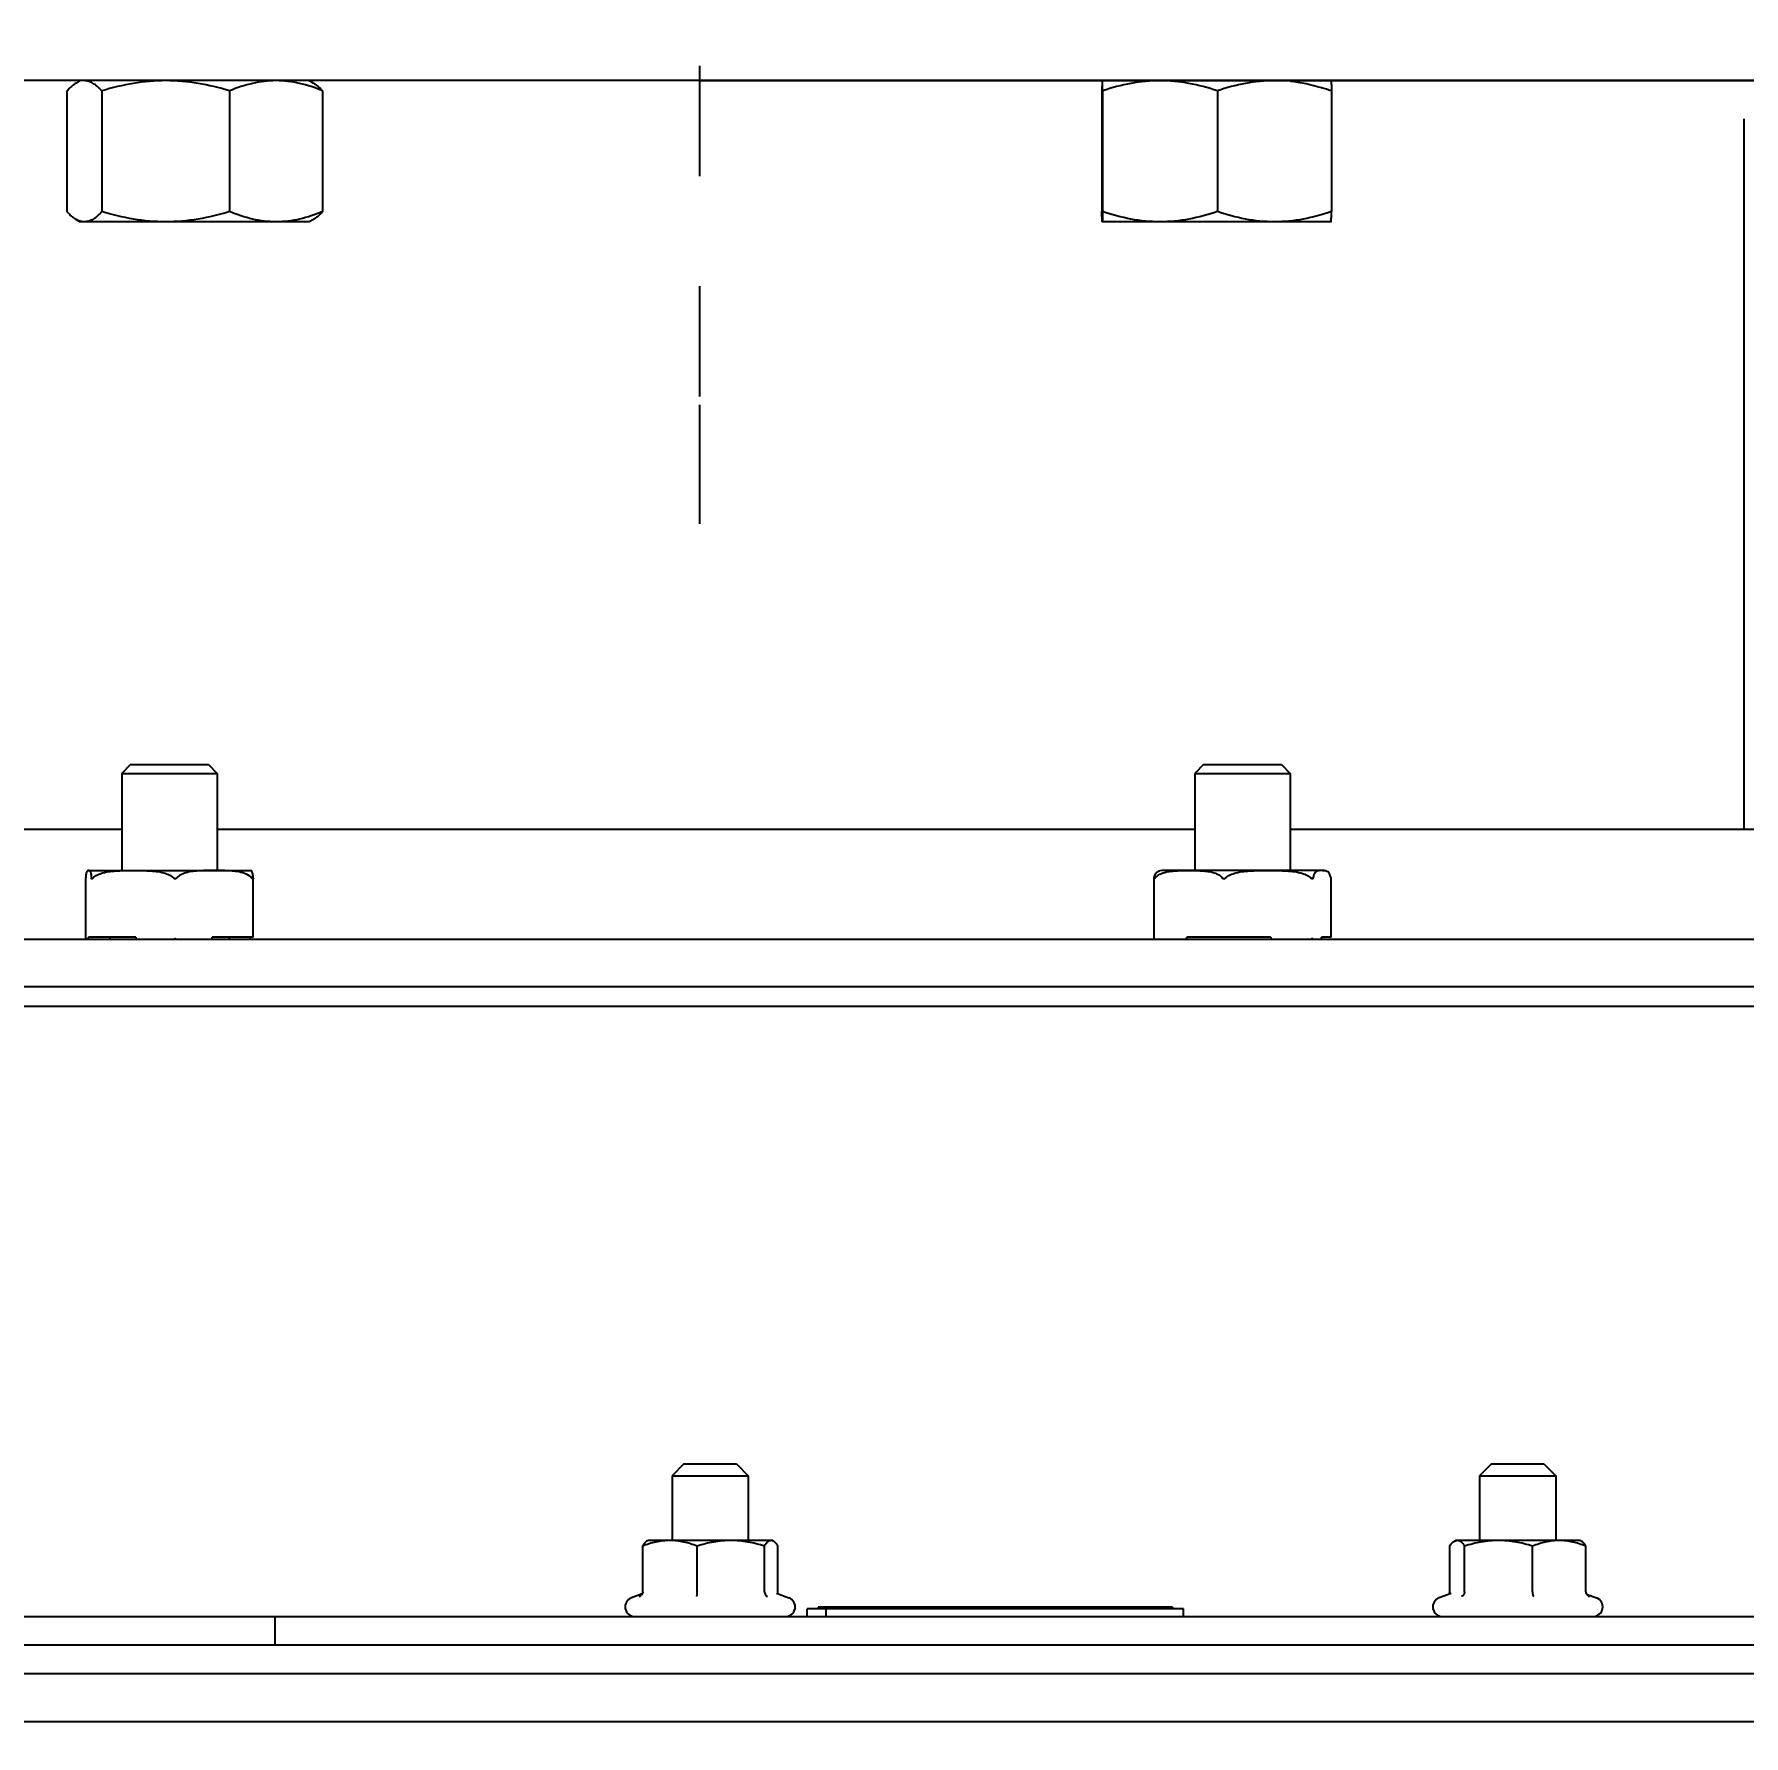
# Model space of a CAD drawing. Header units: millimetres. Extents: x 233 to 4124, y -943 to 2529.
# Drawn here: x 702 to 881.3, y -515.7 to -337.4 of the extents above; entities that cross this region are included whole.
import ezdxf

# ---------------------------------------------------------------- set-up
doc = ezdxf.new("R2010")
doc.units = ezdxf.units.MM
doc.header["$LTSCALE"] = 115.5
doc.header["$PDMODE"] = 3
doc.header["$PDSIZE"] = 8
doc.linetypes.add('DASHED', pattern=[0.2, 0.1, -0.1])
doc.layers.get('0').update_dxf_attribs({"linetype": 'CONTINUOUS'})
doc.layers.get('Defpoints').update_dxf_attribs({"linetype": 'CONTINUOUS'})
doc.layers.add('00_BUW_DATUM', color=7, linetype='CONTINUOUS')
doc.styles.get("Standard").update_dxf_attribs({"font": 'calibri.ttf'})
doc.dimstyles.new('DIMSTYLE_1', dxfattribs={"dimtxt": 17.5, "dimasz": 17.5, "dimexe": 1.5, "dimexo": 1, "dimgap": 0.875, "dimtad": 1, "dimdec": 0, "dimdsep": 46, "dimtxsty": 'Standard', "dimblk": '_FILLED', "dimblk1": '_FILLED', "dimblk2": '_FILLED', "dimcen": 0.09, "dimazin": 2, "dimtp": 0.01, "dimtm": 0.01, "dimtfac": 1, "dimtdec": 0, "dimtofl": 0, "dimtmove": 0, "dimatfit": 3, "dimldrblk": '_FILLED', "dimfxl": 1, "dimtolj": 1, "dimarcsym": 0})
doc.dimstyles.new('DIMSTYLE_3', dxfattribs={"dimtxt": 17.5, "dimasz": 17.5, "dimexe": 1.5, "dimexo": 1, "dimgap": 0.875, "dimtad": 1, "dimdsep": 46, "dimtxsty": 'Standard', "dimblk": '_FILLED', "dimblk1": '_FILLED', "dimblk2": '_FILLED', "dimcen": 0.09, "dimazin": 2, "dimtp": 0.01, "dimtm": 0.01, "dimtfac": 1, "dimtofl": 0, "dimtmove": 0, "dimatfit": 3, "dimldrblk": '_FILLED', "dimfxl": 1, "dimtolj": 1, "dimarcsym": 0})

# ---------------------------------------------------------------- blocks, each defined once
blk = doc.blocks.new('_FILLED')
at = {"color": 0, "linetype": 'ByBlock'}
blk.add_solid([(0, 0), (-1, 0.214), (-1, -0.214)], dxfattribs=at)
blk = doc.blocks.new('*D215')
at = {"color": 0, "linetype": 'Continuous', "lineweight": -2}
for p, q in [((937.78, -337.42), (1058.9, -337.42)), ((1057.4, -354.92), (1057.4, -732.72)), ((802.3, -750.22), (1058.9, -750.22))]:
    blk.add_line(p, q, dxfattribs=at)
at = {"layer": 'Defpoints', "color": 0}
for p in [(936.78, -337.42), (801.3, -750.22), (1057.4, -750.22)]:
    blk.add_point(p, dxfattribs=at)
at = {"color": 0, "linetype": 'ByBlock', "lineweight": -2, "xscale": 17.5, "yscale": 17.5, "zscale": 17.5}
for p, rotation in [((1057.4, -337.42), 90), ((1057.4, -750.22), 270)]:
    blk.add_blockref('_FILLED', p, dxfattribs=dict(at, rotation=rotation))
at = {"color": 0, "insert": (1033.19, -591.59), "char_height": 17.5, "attachment_point": 2, "rotation": 90, "line_spacing_factor": 0.9}
blk.add_mtext('\\A1;412', dxfattribs=at)
blk = doc.blocks.new('*D216')
at = {"color": 0, "linetype": 'Continuous', "lineweight": -2}
for p, q in [((631.78, -361.84), (631.78, -151.36)), ((911.78, -312.22), (911.78, -151.36)), ((894.28, -152.86), (649.28, -152.86))]:
    blk.add_line(p, q, dxfattribs=at)
at = {"layer": 'Defpoints', "color": 0}
for p in [(631.78, -152.86), (911.78, -313.22), (631.78, -362.84)]:
    blk.add_point(p, dxfattribs=at)
at = {"color": 0, "linetype": 'ByBlock', "lineweight": -2, "xscale": 17.5, "yscale": 17.5, "zscale": 17.5, "rotation": 180}
blk.add_blockref('_FILLED', (631.78, -152.86), dxfattribs=at)
at = {"color": 0, "linetype": 'ByBlock', "lineweight": -2, "xscale": 17.5, "yscale": 17.5, "zscale": 17.5}
blk.add_blockref('_FILLED', (911.78, -152.86), dxfattribs=at)
at = {"color": 0, "insert": (783.8, -128.65), "char_height": 17.5, "attachment_point": 2, "line_spacing_factor": 0.9}
blk.add_mtext('\\A1;%%c280', dxfattribs=at)

msp = doc.modelspace()

# ---------------------------------------------------------------- linework, layer by layer
at = {"linetype": 'DASHED'}
msp.add_line((771.78111, -317.57651), (771.78111, -376.22145), dxfattribs=at)
at = {"linetype": 'Continuous'}
for p, q in [((931.78111, -342.2218), (611.78111, -342.2218)), ((881.28111, -346.2218), (881.28111, -420.68545)), ((771.78111, -376.22145), (771.78111, -388.67894)), ((712.13494, -413.9218), (711.21494, -414.8418)), ((712.13494, -413.9218), (720.29494, -413.9218)), ((720.29494, -413.9218), (721.21494, -414.8418)), ((824.64243, -413.9218), (823.72243, -414.8418)), ((824.64243, -413.9218), (832.80243, -413.9218)), ((832.80243, -413.9218), (833.72243, -414.8418)), ((711.21494, -414.8418), (721.21494, -414.8418)), ((711.21494, -414.8418), (711.21494, -425.0218)), ((721.21494, -414.8418), (721.21494, -425.0218)), ((823.72243, -414.8418), (833.72243, -414.8418)), ((823.72243, -414.8418), (823.72243, -425.0218)), ((833.72243, -414.8418), (833.72243, -425.0218)), ((641.25736, -420.68545), (711.21494, -420.68545)), ((721.21494, -420.68545), (823.72243, -420.68545)), ((833.72243, -420.68545), (902.87447, -420.68545)), ((707.44562, -425.82184), (707.44508, -425.83835)), ((707.44508, -432.20544), (707.44508, -425.83817)), ((707.79999, -425.0218), (707.69953, -425.02522)), ((707.79999, -425.0218), (724.6299, -425.0218)), ((724.6299, -425.0218), (724.73036, -425.02522)), ((724.98427, -425.82184), (724.98481, -425.83835)), ((724.98481, -432.0218), (724.98481, -425.83817)), ((819.44045, -432.17304), (819.44045, -425.87057)), ((820.30748, -425.0218), (820.04668, -425.04496)), ((837.13734, -425.0218), (820.30752, -425.0218)), ((837.1373, -425.02486), (837.10841, -425.02447)), ((837.1373, -425.02521), (837.10841, -425.02447)), ((837.13739, -425.0218), (837.39818, -425.04496)), ((838.00441, -432.0218), (838.00441, -425.87057)), ((611.78111, -432.2218), (931.78111, -432.2218)), ((712.66361, -432.0218), (707.71364, -432.0218)), ((707.71364, -432.2218), (707.71364, -432.0218)), ((709.96494, -432.0218), (709.96494, -432.2218)), ((712.66361, -432.0218), (712.66361, -432.2218)), ((724.98481, -432.0218), (720.66834, -432.0218)), ((720.66834, -432.2218), (720.66834, -432.0218)), ((722.46494, -432.0218), (722.46494, -432.2218)), ((724.68287, -432.0218), (724.68287, -432.2218)), ((831.67547, -432.0218), (822.87663, -432.0218)), ((822.87663, -432.2218), (822.87663, -432.0218)), ((831.67547, -432.0218), (831.67547, -432.2218)), ((838.00441, -432.0218), (836.99465, -432.0218)), ((836.99465, -432.2218), (836.99465, -432.0218)), ((931.78111, -437.2218), (611.78111, -437.2218)), ((611.6379, -439.2218), (931.92432, -439.2218)), ((770.15251, -487.2218), (768.90251, -488.4718)), ((770.15251, -487.2218), (775.65251, -487.2218)), ((775.65251, -487.2218), (776.90251, -488.4718)), ((854.83045, -487.2218), (853.58045, -488.4718)), ((854.83045, -487.2218), (860.33045, -487.2218)), ((860.33045, -487.2218), (861.58045, -488.4718)), ((768.90251, -488.4718), (776.90251, -488.4718)), ((768.90251, -488.4718), (768.90251, -495.2218)), ((776.90251, -488.4718), (776.90251, -495.2218)), ((853.58045, -488.4718), (861.58045, -488.4718)), ((853.58045, -488.4718), (853.58045, -495.2218)), ((861.58045, -488.4718), (861.58045, -495.2218)), ((765.82386, -500.61474), (765.82386, -495.80236)), ((766.40252, -495.2218), (766.29004, -495.28674)), ((766.40252, -495.2218), (779.40252, -495.2218)), ((771.52409, -500.61474), (771.52409, -495.80236)), ((778.60274, -500.61474), (778.60274, -495.80236)), ((779.40252, -495.2218), (779.51499, -495.28674)), ((779.98117, -500.61474), (779.98117, -495.80236)), ((850.4456, -500.61474), (850.4456, -495.80236)), ((851.08045, -495.2218), (850.93727, -495.30447)), ((851.08045, -495.2218), (864.08045, -495.2218)), ((851.9955, -500.61474), (851.9955, -495.80236)), ((859.13035, -500.61474), (859.13035, -495.80236)), ((864.08045, -495.2218), (864.22363, -495.30447)), ((864.7153, -500.61474), (864.7153, -495.80236)), ((765.76181, -500.855), (764.65614, -501.25743)), ((779.85274, -500.78669), (779.84994, -500.78567)), ((779.85306, -500.78579), (781.14889, -501.25743)), ((850.59685, -500.79782), (849.33408, -501.25743)), ((850.6, -500.79779), (850.59708, -500.79886)), ((864.79691, -500.88257), (865.82682, -501.25743)), ((537.78111, -503.2218), (1005.78111, -503.2218)), ((727.29249, -506.2218), (727.29249, -503.2218)), ((822.53678, -502.4218), (783.08064, -502.4218)), ((783.08064, -503.2218), (783.08064, -502.4218)), ((821.38593, -502.2218), (784.23149, -502.2218)), ((784.23149, -502.2218), (784.23149, -502.4218)), ((785.05423, -503.2218), (785.05423, -502.4218)), ((785.87615, -502.2218), (785.87615, -502.4218)), ((821.38593, -502.2218), (821.38593, -502.4218)), ((822.53678, -503.2218), (822.53678, -502.4218)), ((1005.78111, -506.2218), (537.78111, -506.2218)), ((1005.78111, -509.2218), (537.78111, -509.2218)), ((537.7734, -514.2218), (1005.78882, -514.2218))]:
    msp.add_line(p, q, dxfattribs=at)
for q in [(631.78111, -342.2218), (911.78111, -342.2218), (911.78111, -342.2218)]:
    msp.add_line((771.78111, -342.2218), q)
for centre, radius, start, end in [((765.00252, -502.20908), 1.01272, 110, 270), ((765.21576, -500.55104), 0.62641, 291.0385084, 314.0137564), ((780.80252, -502.20908), 1.01272, 270, 70), ((849.68045, -502.20908), 1.01272, 110, 270), ((865.48045, -502.20908), 1.01272, 270, 70)]:
    msp.add_arc(centre, radius, start, end, dxfattribs=at)
for points, knots in [([(707.44562, -425.82184), (707.45311, -425.70476), (707.46899, -425.51703), (707.49868, -425.33066), (707.51511, -425.26158)], [0, 0, 0, 0, 0.622972036, 1, 1, 1, 1]), ([(707.51511, -425.26158), (707.52629, -425.21463), (707.54662, -425.14243), (707.5962, -425.06084), (707.65039, -425.03036), (707.68391, -425.02629), (707.69953, -425.02521)], [0, 0, 0, 0, 0.445733042, 0.691809574, 0.855335785, 1, 1, 1, 1]), ([(707.69953, -425.02521), (707.72148, -425.02371), (707.76604, -425.02336), (707.8116, -425.03205), (707.83151, -425.04307)], [0, 0, 0, 0, 0.491525449, 1, 1, 1, 1]), ([(707.83151, -425.04307), (707.85578, -425.0565), (707.88988, -425.09781), (707.9226, -425.17476), (707.93781, -425.22913), (707.94553, -425.26159)], [0, 0, 0, 0, 0.330663368, 0.602411807, 1, 1, 1, 1]), ([(707.94553, -425.26159), (707.96197, -425.33065), (707.99167, -425.51702), (708.00755, -425.70475), (708.01503, -425.82184)], [0, 0, 0, 0, 0.376977605, 1, 1, 1, 1]), ([(708.06417, -425.90331), (708.05653, -425.90331), (708.04045, -425.89784), (708.02592, -425.87673), (708.01802, -425.85078), (708.01567, -425.83179), (708.01503, -425.82184)], [0, 0, 0, 0, 0.220533591, 0.450279751, 0.712210358, 1, 1, 1, 1]), ([(708.18039, -425.82184), (708.16172, -425.84147), (708.12873, -425.87415), (708.08501, -425.90331), (708.06417, -425.90331)], [0, 0, 0, 0, 0.56524648, 1, 1, 1, 1]), ([(708.18039, -425.82184), (708.31791, -425.67722), (708.6528, -425.45032), (709.02576, -425.31478), (709.21408, -425.26158)], [0, 0, 0, 0, 0.504910193, 1, 1, 1, 1]), ([(709.21408, -425.26158), (709.4727, -425.18852), (710.00406, -425.09531), (710.80729, -425.0406), (711.61137, -425.02555), (712.41527, -425.0236), (713.21916, -425.02555), (714.02325, -425.04059), (714.82648, -425.09528), (715.35783, -425.18853), (715.61645, -425.26159)], [0, 0, 0, 0, 0.125254661, 0.250205144, 0.375104669, 0.499999668, 0.624894643, 0.749794281, 0.874744949, 1, 1, 1, 1]), ([(715.61645, -425.26159), (715.71042, -425.28813), (716.08395, -425.40897), (716.44601, -425.60705), (716.65025, -425.82184)], [0, 0, 0, 0, 0.247806532, 1, 1, 1, 1]), ([(716.94971, -425.82184), (716.93106, -425.84287), (716.88914, -425.88275), (716.77345, -425.92374), (716.68988, -425.86352), (716.65025, -425.82184)], [0, 0, 0, 0, 0.244693884, 0.499410347, 1, 1, 1, 1]), ([(717.91384, -425.26161), (717.82605, -425.2882), (717.47401, -425.41013), (717.13692, -425.61078), (716.94971, -425.82184)], [0, 0, 0, 0, 0.245360891, 1, 1, 1, 1]), ([(723.88603, -425.26161), (723.64547, -425.18875), (723.14985, -425.0953), (722.39999, -425.04078), (721.64982, -425.02551), (720.89994, -425.02349), (720.15005, -425.0255), (719.39988, -425.04078), (718.65002, -425.0953), (718.15441, -425.18875), (717.91384, -425.26161)], [0, 0, 0, 0, 0.125490452, 0.250398441, 0.375204332, 0.499999983, 0.624795634, 0.749601523, 0.874509531, 1, 1, 1, 1]), ([(724.85016, -425.82184), (724.78573, -425.7492), (724.50586, -425.49608), (724.15177, -425.34209), (723.88603, -425.26161)], [0, 0, 0, 0, 0.259097668, 1, 1, 1, 1]), ([(724.91477, -425.26158), (724.9036, -425.21463), (724.88327, -425.14243), (724.83369, -425.06084), (724.7795, -425.03036), (724.74598, -425.02629), (724.73036, -425.02521)], [0, 0, 0, 0, 0.445733042, 0.691809574, 0.855335785, 1, 1, 1, 1]), ([(724.98481, -425.83817), (724.98481, -425.84689), (724.9838, -425.86319), (724.97885, -425.88498), (724.96665, -425.90222), (724.94462, -425.90458), (724.92282, -425.89235), (724.88961, -425.86577), (724.86626, -425.83999), (724.85016, -425.82184)], [0, 0, 0, 0, 0.122862942, 0.228936354, 0.314761218, 0.398780408, 0.513039065, 0.65803034, 1, 1, 1, 1]), ([(724.98427, -425.82184), (724.97678, -425.70476), (724.96089, -425.51703), (724.93121, -425.33066), (724.91477, -425.26158)], [0, 0, 0, 0, 0.622972036, 1, 1, 1, 1]), ([(819.54146, -425.82184), (819.52931, -425.83711), (819.51173, -425.85873), (819.48784, -425.88434), (819.4726, -425.89692), (819.45866, -425.90512), (819.44534, -425.90019), (819.44112, -425.88621), (819.44043, -425.87638), (819.44044, -425.87059)], [0, 0, 0, 0, 0.367444719, 0.526136104, 0.655047207, 0.746030799, 0.810292927, 0.890935343, 1, 1, 1, 1]), ([(819.44044, -425.87059), (819.44044, -425.86687), (819.44117, -425.85048), (819.44388, -425.83424), (819.44652, -425.82184)], [0, 0, 0, 0, 0.226544221, 1, 1, 1, 1]), ([(819.44652, -425.82184), (819.47199, -425.70221), (819.52804, -425.50533), (819.62761, -425.3251), (819.67793, -425.26161)], [0, 0, 0, 0, 0.601577128, 1, 1, 1, 1]), ([(819.54146, -425.82184), (819.65277, -425.68192), (819.92694, -425.45536), (820.24694, -425.31537), (820.40623, -425.26158)], [0, 0, 0, 0, 0.515376831, 1, 1, 1, 1]), ([(819.67793, -425.26161), (819.72766, -425.19885), (819.84075, -425.09911), (819.98258, -425.05655), (820.04668, -425.04506)], [0, 0, 0, 0, 0.551500831, 1, 1, 1, 1]), ([(820.40623, -425.26158), (820.62086, -425.1891), (821.06527, -425.09542), (821.73874, -425.04062), (822.41175, -425.02555), (823.08431, -425.0236), (823.75687, -425.02555), (824.42987, -425.04062), (825.10335, -425.0954), (825.54775, -425.18911), (825.76238, -425.26159)], [0, 0, 0, 0, 0.125923276, 0.250751945, 0.375385584, 0.499999554, 0.6246135, 0.749247244, 0.874076064, 1, 1, 1, 1]), ([(825.76238, -425.26159), (825.92169, -425.31538), (826.24174, -425.45531), (826.51592, -425.6819), (826.62725, -425.82184)], [0, 0, 0, 0, 0.484617666, 1, 1, 1, 1]), ([(826.76616, -425.90331), (826.73796, -425.90331), (826.68267, -425.88299), (826.64396, -425.84285), (826.62725, -425.82184)], [0, 0, 0, 0, 0.512297313, 1, 1, 1, 1]), ([(826.92117, -425.82184), (826.91069, -425.83223), (826.86771, -425.87168), (826.81038, -425.90331), (826.76616, -425.90331)], [0, 0, 0, 0, 0.250215294, 1, 1, 1, 1]), ([(826.92117, -425.82184), (827.06856, -425.67568), (827.42566, -425.44896), (827.81826, -425.31462), (828.01736, -425.26158)], [0, 0, 0, 0, 0.501854297, 1, 1, 1, 1]), ([(828.01736, -425.26158), (828.29221, -425.18836), (828.85571, -425.09528), (829.70701, -425.04059), (830.55961, -425.02555), (831.4121, -425.0236), (832.2646, -425.02555), (833.11719, -425.04059), (833.9685, -425.09525), (834.532, -425.18837), (834.80685, -425.26159)], [0, 0, 0, 0, 0.125080561, 0.250062873, 0.375031586, 0.499999698, 0.624967785, 0.749936613, 0.874919121, 1, 1, 1, 1]), ([(834.80685, -425.26159), (835.00596, -425.31463), (835.39862, -425.44891), (835.75575, -425.67567), (835.90315, -425.82184)], [0, 0, 0, 0, 0.498143136, 1, 1, 1, 1]), ([(836.10214, -425.82184), (836.09799, -425.84134), (836.08873, -425.87009), (836.06096, -425.89834), (836.03092, -425.90606), (835.99826, -425.8967), (835.95356, -425.86993), (835.92324, -425.84176), (835.90315, -425.82184)], [0, 0, 0, 0, 0.220540465, 0.321724677, 0.425109605, 0.546055272, 0.687017677, 1, 1, 1, 1]), ([(836.33355, -425.26161), (836.28323, -425.3251), (836.18366, -425.50533), (836.12761, -425.70221), (836.10214, -425.82184)], [0, 0, 0, 0, 0.398422004, 1, 1, 1, 1]), ([(837.10841, -425.02447), (837.04358, -425.02379), (836.91365, -425.02427), (836.7162, -425.03562), (836.50419, -425.09337), (836.38521, -425.19641), (836.33355, -425.26161)], [0, 0, 0, 0, 0.230935717, 0.462624333, 0.703729708, 1, 1, 1, 1]), ([(837.76693, -425.26161), (837.7172, -425.19885), (837.60411, -425.09911), (837.46228, -425.05655), (837.39818, -425.04506)], [0, 0, 0, 0, 0.551500831, 1, 1, 1, 1]), ([(837.99834, -425.82184), (837.97287, -425.70221), (837.91682, -425.50533), (837.81725, -425.3251), (837.76693, -425.26161)], [0, 0, 0, 0, 0.601577128, 1, 1, 1, 1]), ([(838.00442, -425.87059), (838.00442, -425.86687), (838.00369, -425.85048), (838.00098, -425.83424), (837.99834, -425.82184)], [0, 0, 0, 0, 0.226544221, 1, 1, 1, 1]), ([(716.65025, -432.22177), (716.68991, -432.18007), (716.80089, -432.10079), (716.9125, -432.17982), (716.94971, -432.22177)], [0, 0, 0, 0, 0.506452814, 1, 1, 1, 1]), ([(819.44044, -432.17354), (819.44044, -432.16778), (819.44116, -432.15784), (819.44541, -432.14398), (819.45864, -432.13826), (819.47259, -432.14733), (819.48752, -432.16003), (819.51166, -432.18533), (819.52938, -432.20658), (819.54146, -432.22177)], [0, 0, 0, 0, 0.108617128, 0.190548042, 0.255581522, 0.346843239, 0.477199463, 0.634540254, 1, 1, 1, 1]), ([(835.90315, -432.22177), (835.92319, -432.20189), (835.95399, -432.17429), (835.99844, -432.14763), (836.03099, -432.13728), (836.06093, -432.14598), (836.08831, -432.17405), (836.09804, -432.20248), (836.10214, -432.22177)], [0, 0, 0, 0, 0.313177595, 0.454252645, 0.575797929, 0.679192019, 0.781204449, 1, 1, 1, 1]), ([(765.82386, -495.80236), (766.28251, -495.62803), (767.21528, -495.33557), (768.19099, -495.2218), (768.67398, -495.2218)], [0, 0, 0, 0, 0.503942124, 1, 1, 1, 1]), ([(766.29005, -495.28698), (766.20061, -495.3387), (766.02756, -495.50206), (765.89354, -495.69284), (765.82386, -495.80236)], [0, 0, 0, 0, 0.443183742, 1, 1, 1, 1]), ([(768.67398, -495.2218), (769.15696, -495.2218), (770.13271, -495.33538), (771.06544, -495.62803), (771.52409, -495.80236)], [0, 0, 0, 0, 0.496054974, 1, 1, 1, 1]), ([(771.52409, -495.80236), (772.09817, -495.62664), (773.26421, -495.33392), (774.46488, -495.2218), (775.06342, -495.2218)], [0, 0, 0, 0, 0.500762225, 1, 1, 1, 1]), ([(775.06342, -495.2218), (775.66196, -495.2218), (776.8626, -495.33405), (778.02867, -495.62665), (778.60274, -495.80236)], [0, 0, 0, 0, 0.49923828, 1, 1, 1, 1]), ([(778.60274, -495.80236), (778.65528, -495.71979), (778.75864, -495.56992), (778.92737, -495.38225), (779.10213, -495.25536), (779.23219, -495.2218), (779.29196, -495.2218)], [0, 0, 0, 0, 0.314510619, 0.583907793, 0.80791111, 1, 1, 1, 1]), ([(779.29196, -495.2218), (779.31063, -495.2218), (779.38867, -495.22759), (779.46363, -495.25729), (779.51498, -495.28698)], [0, 0, 0, 0, 0.23936566, 1, 1, 1, 1]), ([(779.51498, -495.28698), (779.60442, -495.3387), (779.77747, -495.50206), (779.9115, -495.69284), (779.98117, -495.80236)], [0, 0, 0, 0, 0.443183742, 1, 1, 1, 1]), ([(850.4456, -495.80236), (850.52014, -495.69816), (850.66553, -495.51392), (850.84528, -495.35799), (850.93728, -495.30482)], [0, 0, 0, 0, 0.546642994, 1, 1, 1, 1]), ([(850.93728, -495.30482), (850.96014, -495.29161), (851.04804, -495.24623), (851.14794, -495.2218), (851.22055, -495.2218)], [0, 0, 0, 0, 0.266672199, 1, 1, 1, 1]), ([(851.22055, -495.2218), (851.2874, -495.2218), (851.43079, -495.25402), (851.62816, -495.38005), (851.81877, -495.56821), (851.9361, -495.71933), (851.9955, -495.80236)], [0, 0, 0, 0, 0.200409479, 0.427590904, 0.693951618, 1, 1, 1, 1]), ([(851.9955, -495.80236), (852.57427, -495.6266), (853.74975, -495.33363), (854.95966, -495.2218), (855.56292, -495.2218)], [0, 0, 0, 0, 0.500669365, 1, 1, 1, 1]), ([(855.56292, -495.2218), (856.16618, -495.2218), (857.37612, -495.33344), (858.55157, -495.6266), (859.13035, -495.80236)], [0, 0, 0, 0, 0.49933008, 1, 1, 1, 1]), ([(859.13035, -495.80236), (859.57931, -495.62819), (860.49254, -495.33603), (861.44949, -495.2218), (861.92282, -495.2218)], [0, 0, 0, 0, 0.504308374, 1, 1, 1, 1]), ([(861.92282, -495.2218), (862.39616, -495.2218), (863.35308, -495.33616), (864.26635, -495.62819), (864.7153, -495.80236)], [0, 0, 0, 0, 0.495693853, 1, 1, 1, 1]), ([(864.7153, -495.80236), (864.64076, -495.69816), (864.49537, -495.51392), (864.31562, -495.35799), (864.22363, -495.30482)], [0, 0, 0, 0, 0.546642994, 1, 1, 1, 1]), ([(765.82388, -500.61452), (765.82392, -500.68714), (765.78951, -500.83258), (765.70241, -500.9518), (765.65101, -501.00154)], [0, 0, 0, 0, 0.503814087, 1, 1, 1, 1]), ([(771.52409, -500.61474), (771.52415, -500.72241), (771.51491, -500.87089), (771.4828, -501.04415), (771.46227, -501.11032), (771.44947, -501.13568)], [0, 0, 0, 0, 0.610672428, 0.83882554, 1, 1, 1, 1]), ([(778.60275, -500.61452), (778.60268, -500.72627), (778.66229, -500.9399), (778.823, -501.09335), (778.91134, -501.13569)], [0, 0, 0, 0, 0.532869305, 1, 1, 1, 1]), ([(850.36624, -500.88444), (850.40332, -500.82435), (850.43846, -500.73294), (850.44561, -500.63855), (850.4456, -500.61474)], [0, 0, 0, 0, 0.747835729, 1, 1, 1, 1]), ([(851.99551, -500.61452), (851.99557, -500.72615), (851.93711, -500.93801), (851.78006, -501.09318), (851.69314, -501.13569)], [0, 0, 0, 0, 0.535675488, 1, 1, 1, 1]), ([(859.13035, -500.61474), (859.13039, -500.72246), (859.13933, -500.8715), (859.17648, -501.0446), (859.20001, -501.11057), (859.21425, -501.13568)], [0, 0, 0, 0, 0.608385805, 0.836933628, 1, 1, 1, 1]), ([(864.7153, -500.61452), (864.71528, -500.63833), (864.72239, -500.73271), (864.75732, -500.8242), (864.79435, -500.88431)], [0, 0, 0, 0, 0.252238994, 1, 1, 1, 1])]:
    msp.add_open_spline(points, degree=3, knots=knots, dxfattribs=at)
for points in [[(837.39818, -425.04506), (837.31233, -425.02967), (837.22451, -425.02631), (837.1373, -425.02486)], [(780.04282, -500.85494), (780.00398, -500.78189), (779.98111, -500.69725), (779.98117, -500.61452)], [(864.79435, -500.88431), (864.82641, -500.93636), (864.8673, -500.98371), (864.91361, -501.02361)], [(864.91361, -501.02361), (864.96887, -501.07123), (865.03344, -501.10961), (865.10157, -501.13569)]]:
    msp.add_open_spline(points, degree=3, dxfattribs=at)
at = {"layer": '00_BUW_DATUM', "linetype": 'Continuous'}
for p, q in [((706.86095, -342.2218), (706.4206, -342.47604)), ((730.86095, -342.2218), (731.3013, -342.47604)), ((705.45871, -343.2936), (705.45871, -355.95001)), ((709.11272, -343.2936), (709.11272, -355.95001)), ((722.51497, -343.2936), (722.51497, -355.95001)), ((732.2632, -343.2936), (732.2632, -355.95001)), ((813.97602, -343.2936), (813.97602, -355.95001)), ((814.04617, -343.2936), (814.04617, -355.95001)), ((826.08109, -343.2936), (826.08109, -355.95001)), ((838.04586, -343.2936), (838.04586, -355.95001)), ((706.4206, -356.76757), (706.86095, -357.0218)), ((730.86095, -357.0218), (706.86095, -357.0218)), ((731.3013, -356.76757), (730.86095, -357.0218)), ((838.01079, -357.0218), (814.01109, -357.0218))]:
    msp.add_line(p, q, dxfattribs=at)
for points, knots in [([(709.11272, -343.2936), (708.97094, -343.1384), (708.68873, -342.85446), (708.23597, -342.5062), (707.76939, -342.27726), (707.44207, -342.2218), (707.28571, -342.2218)], [0, 0, 0, 0, 0.289894401, 0.550884782, 0.784376546, 1, 1, 1, 1]), ([(715.81385, -342.2218), (714.68081, -342.2218), (712.40922, -342.42681), (710.20049, -342.96895), (709.11272, -343.2936)], [0, 0, 0, 0, 0.499527276, 1, 1, 1, 1]), ([(722.51497, -343.2936), (721.42721, -342.96895), (719.21848, -342.42681), (716.94688, -342.2218), (715.81385, -342.2218)], [0, 0, 0, 0, 0.500472739, 1, 1, 1, 1]), ([(727.38908, -342.2218), (726.56232, -342.2218), (724.8865, -342.43226), (723.2966, -342.97287), (722.51497, -343.2936)], [0, 0, 0, 0, 0.494582853, 1, 1, 1, 1]), ([(732.2632, -343.2936), (731.48156, -342.97287), (729.89167, -342.43226), (728.21585, -342.2218), (727.38908, -342.2218)], [0, 0, 0, 0, 0.505417161, 1, 1, 1, 1]), ([(814.01109, -342.2218), (814.00937, -342.2218), (814.00847, -342.23104), (814.0059, -342.24233), (814.00419, -342.26695), (814.0019, -342.2984), (813.99979, -342.33963), (813.99663, -342.41121), (813.9929, -342.52115), (813.98862, -342.67581), (813.98435, -342.85907), (813.98008, -343.06816), (813.97738, -343.21588), (813.97602, -343.2936)], [0, 0, 0, 0, 0.004811009, 0.017946575, 0.039568801, 0.069620026, 0.107929537, 0.154290339, 0.270245159, 0.415275704, 0.586941558, 0.782685582, 1, 1, 1, 1]), ([(814.04617, -343.2936), (814.04481, -343.21588), (814.04211, -343.06816), (814.03784, -342.85907), (814.03357, -342.67581), (814.02929, -342.52115), (814.02556, -342.41121), (814.02239, -342.33963), (814.02029, -342.2984), (814.018, -342.26695), (814.01628, -342.24233), (814.01372, -342.23104), (814.01281, -342.2218), (814.01109, -342.2218)], [0, 0, 0, 0, 0.217314417, 0.413058443, 0.584724309, 0.729754853, 0.845709679, 0.892070477, 0.930379975, 0.960431206, 0.982053437, 0.995188996, 1, 1, 1, 1]), ([(820.06363, -342.2218), (819.04531, -342.2218), (816.99751, -342.42828), (815.01962, -342.97006), (814.04617, -343.2936)], [0, 0, 0, 0, 0.498167736, 1, 1, 1, 1]), ([(826.08109, -343.2936), (825.10764, -342.97006), (823.12975, -342.42828), (821.08195, -342.2218), (820.06363, -342.2218)], [0, 0, 0, 0, 0.501832278, 1, 1, 1, 1]), ([(832.06348, -342.2218), (831.05104, -342.2218), (829.01469, -342.42837), (827.04867, -342.97012), (826.08109, -343.2936)], [0, 0, 0, 0, 0.498085788, 1, 1, 1, 1]), ([(838.04586, -343.2936), (837.69517, -343.17636), (836.29144, -342.7375), (834.84258, -342.43019), (833.74755, -342.31272)], [0, 0, 0, 0, 0.251358072, 1, 1, 1, 1]), ([(838.01079, -342.2218), (838.01251, -342.2218), (838.01341, -342.23104), (838.01598, -342.24233), (838.01769, -342.26695), (838.01998, -342.2984), (838.02209, -342.33963), (838.02525, -342.41121), (838.02898, -342.52115), (838.03326, -342.67581), (838.03753, -342.85907), (838.0418, -343.06816), (838.0445, -343.21588), (838.04586, -343.2936)], [0, 0, 0, 0, 0.004811009, 0.017946575, 0.039568801, 0.069620026, 0.107929537, 0.154290339, 0.270245159, 0.415275704, 0.586941558, 0.782685582, 1, 1, 1, 1]), ([(706.4206, -342.47605), (706.24816, -342.57561), (705.90769, -342.82983), (705.60902, -343.12905), (705.45871, -343.2936)], [0, 0, 0, 0, 0.471854684, 1, 1, 1, 1]), ([(731.3013, -342.47605), (731.47374, -342.57561), (731.81422, -342.82983), (732.11288, -343.12905), (732.2632, -343.2936)], [0, 0, 0, 0, 0.471854684, 1, 1, 1, 1]), ([(706.4206, -356.76756), (706.24816, -356.668), (705.90769, -356.41378), (705.60902, -356.11456), (705.45871, -355.95001)], [0, 0, 0, 0, 0.471854684, 1, 1, 1, 1]), ([(709.11272, -355.95001), (708.97094, -356.10521), (708.68873, -356.38915), (708.23597, -356.73741), (707.76939, -356.96635), (707.44207, -357.0218), (707.28571, -357.0218)], [0, 0, 0, 0, 0.289894401, 0.550884782, 0.784376546, 1, 1, 1, 1]), ([(715.81385, -357.0218), (714.68081, -357.0218), (712.40922, -356.8168), (710.20049, -356.27466), (709.11272, -355.95001)], [0, 0, 0, 0, 0.499527276, 1, 1, 1, 1]), ([(722.51497, -355.95001), (721.42721, -356.27466), (719.21848, -356.8168), (716.94688, -357.0218), (715.81385, -357.0218)], [0, 0, 0, 0, 0.500472739, 1, 1, 1, 1]), ([(727.38908, -357.0218), (726.56232, -357.0218), (724.8865, -356.81135), (723.2966, -356.27074), (722.51497, -355.95001)], [0, 0, 0, 0, 0.494582853, 1, 1, 1, 1]), ([(732.2632, -355.95001), (731.48156, -356.27074), (729.89167, -356.81135), (728.21585, -357.0218), (727.38908, -357.0218)], [0, 0, 0, 0, 0.505417161, 1, 1, 1, 1]), ([(731.3013, -356.76756), (731.47374, -356.668), (731.81422, -356.41378), (732.11288, -356.11456), (732.2632, -355.95001)], [0, 0, 0, 0, 0.471854684, 1, 1, 1, 1]), ([(814.01109, -357.0218), (814.00937, -357.0218), (814.00847, -357.01256), (814.0059, -357.00128), (814.00419, -356.97666), (814.0019, -356.94521), (813.99979, -356.90397), (813.99663, -356.8324), (813.9929, -356.72246), (813.98862, -356.5678), (813.98435, -356.38454), (813.98008, -356.17544), (813.97738, -356.02773), (813.97602, -355.95001)], [0, 0, 0, 0, 0.004811009, 0.017946575, 0.039568801, 0.069620026, 0.107929537, 0.154290339, 0.270245159, 0.415275704, 0.586941558, 0.782685582, 1, 1, 1, 1]), ([(814.04617, -355.95001), (814.04481, -356.02773), (814.04211, -356.17544), (814.03784, -356.38454), (814.03357, -356.5678), (814.02929, -356.72246), (814.02556, -356.8324), (814.02239, -356.90397), (814.02029, -356.94521), (814.018, -356.97666), (814.01628, -357.00128), (814.01372, -357.01256), (814.01281, -357.0218), (814.01109, -357.0218)], [0, 0, 0, 0, 0.217314417, 0.413058443, 0.584724309, 0.729754853, 0.845709679, 0.892070477, 0.930379975, 0.960431206, 0.982053437, 0.995188996, 1, 1, 1, 1]), ([(820.06363, -357.0218), (819.04531, -357.0218), (816.99751, -356.81532), (815.01962, -356.27355), (814.04617, -355.95001)], [0, 0, 0, 0, 0.498167736, 1, 1, 1, 1]), ([(826.08109, -355.95001), (825.10764, -356.27355), (823.12975, -356.81532), (821.08195, -357.0218), (820.06363, -357.0218)], [0, 0, 0, 0, 0.501832278, 1, 1, 1, 1]), ([(832.06348, -357.0218), (831.05104, -357.0218), (829.01469, -356.81523), (827.04867, -356.27348), (826.08109, -355.95001)], [0, 0, 0, 0, 0.498085788, 1, 1, 1, 1]), ([(838.04586, -355.95001), (837.07828, -356.27348), (835.11226, -356.81523), (833.07591, -357.0218), (832.06348, -357.0218)], [0, 0, 0, 0, 0.501914226, 1, 1, 1, 1]), ([(838.01079, -357.0218), (838.01251, -357.0218), (838.01341, -357.01256), (838.01598, -357.00128), (838.01769, -356.97666), (838.01998, -356.94521), (838.02209, -356.90397), (838.02525, -356.8324), (838.02898, -356.72246), (838.03326, -356.5678), (838.03753, -356.38454), (838.0418, -356.17544), (838.0445, -356.02773), (838.04586, -355.95001)], [0, 0, 0, 0, 0.004811009, 0.017946575, 0.039568801, 0.069620026, 0.107929537, 0.154290339, 0.270245159, 0.415275704, 0.586941558, 0.782685582, 1, 1, 1, 1]), ([(707.28571, -357.0218), (707.1395, -357.0218), (706.83495, -356.97385), (706.55658, -356.84608), (706.4206, -356.76756)], [0, 0, 0, 0, 0.482186766, 1, 1, 1, 1])]:
    msp.add_open_spline(points, degree=3, knots=knots, dxfattribs=at)

# ---------------------------------------------------------------- dimensions: what is measured, and where the dimension line sits
at = {"linetype": 'Continuous'}
for base, p1, p2, angle, text, dimstyle, picture, middle in [((631.78111, -152.85519), (911.78111, -313.2218), (631.78111, -362.83861), 180, '%%c280', 'DIMSTYLE_3', '*D216', (783.80044, -152.85519)), ((1057.39648, -750.2218), (936.78111, -337.41722), (801.30277, -750.2218), 270, '412', 'DIMSTYLE_1', '*D215', (1057.39648, -591.58998))]:
    dim = msp.add_linear_dim(base=base, p1=p1, p2=p2, angle=angle, text=text, dimstyle=dimstyle, override={"dimtxsty": 'Standard'}, dxfattribs=at)
    dim.commit()
    dim.dimension.update_dxf_attribs({"geometry": picture, "text_midpoint": middle, "dimtype": 160})

doc.saveas('drawing.dxf')
